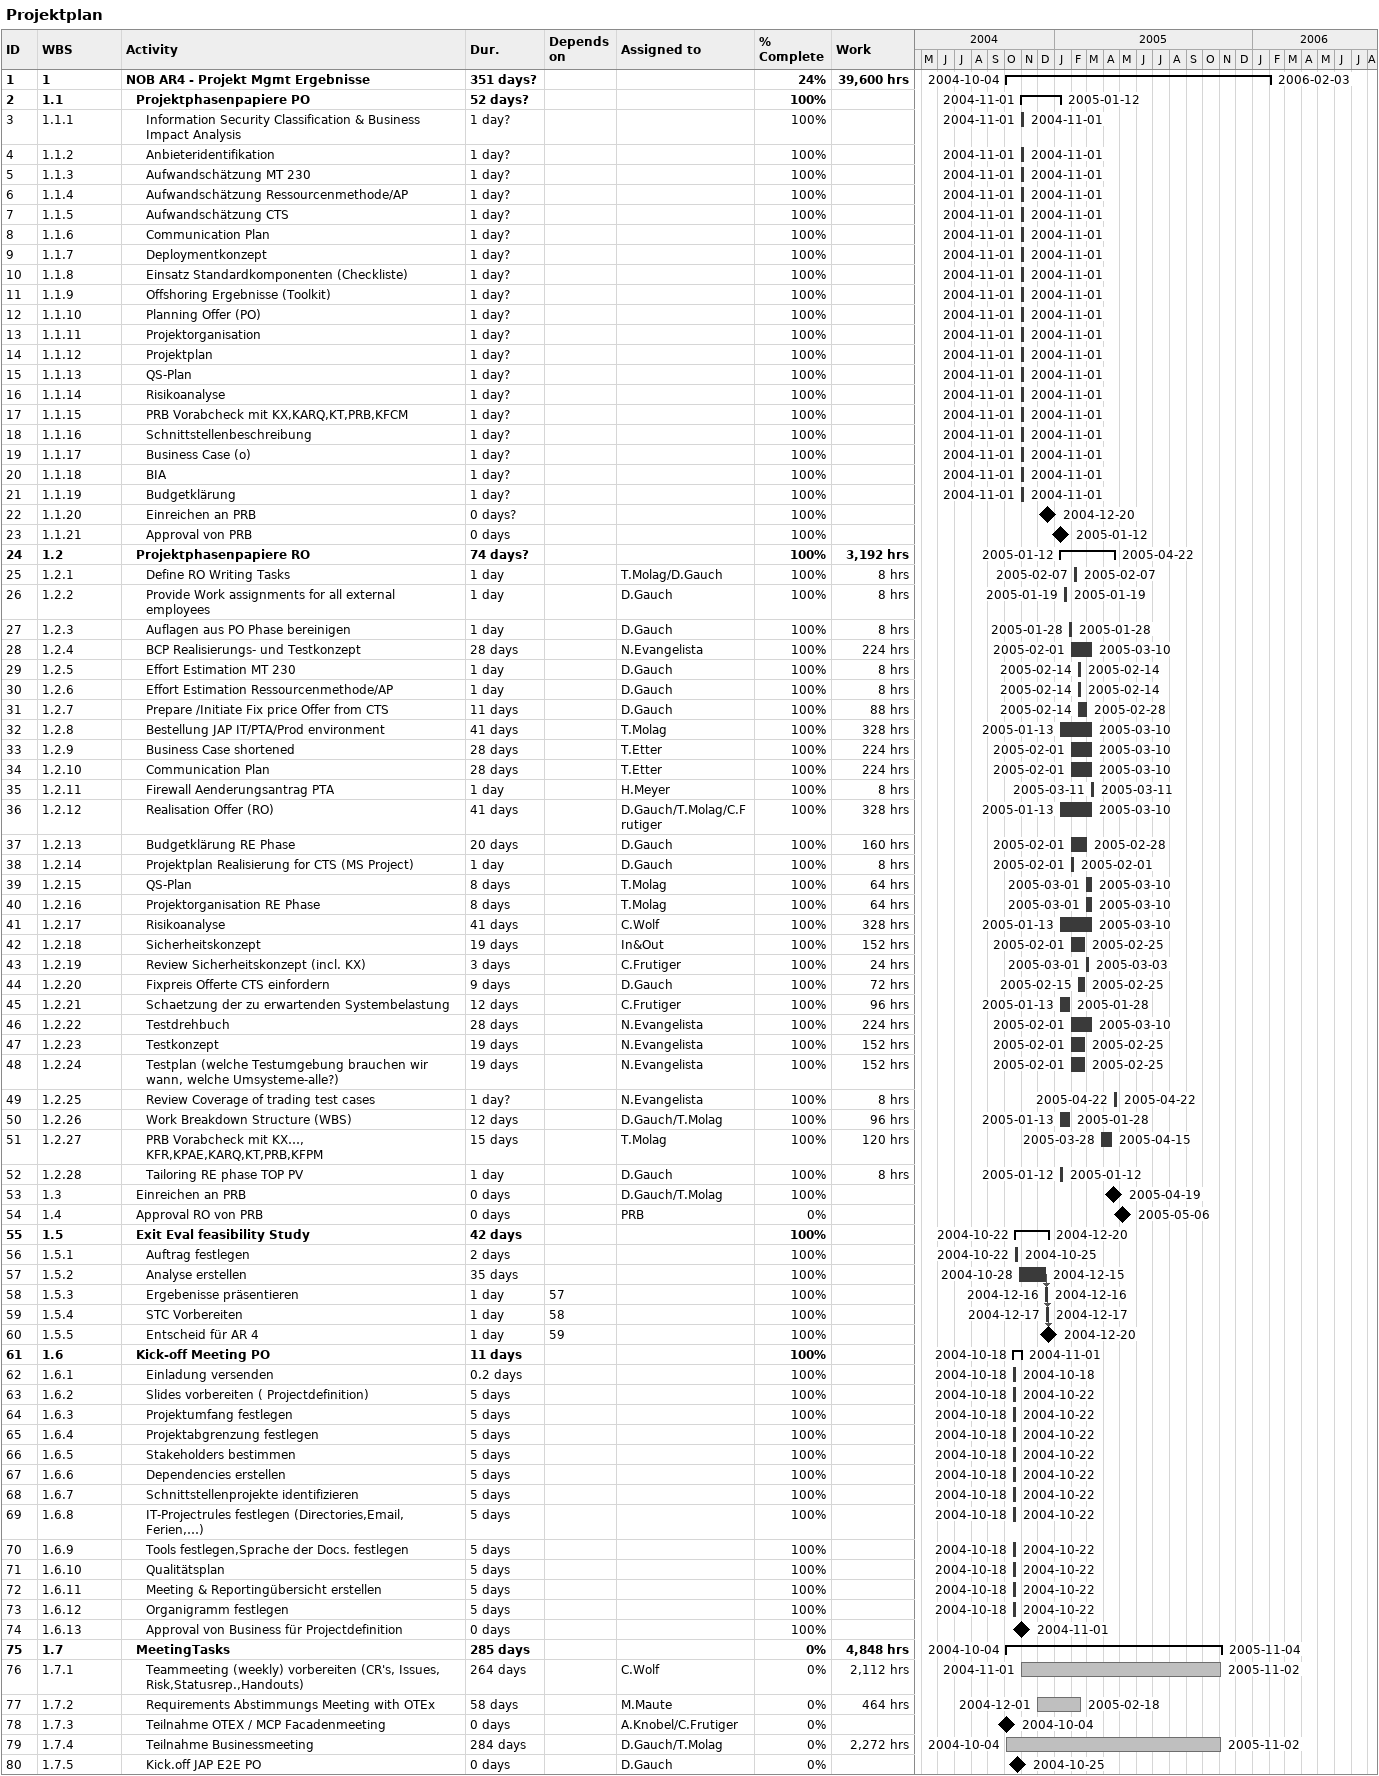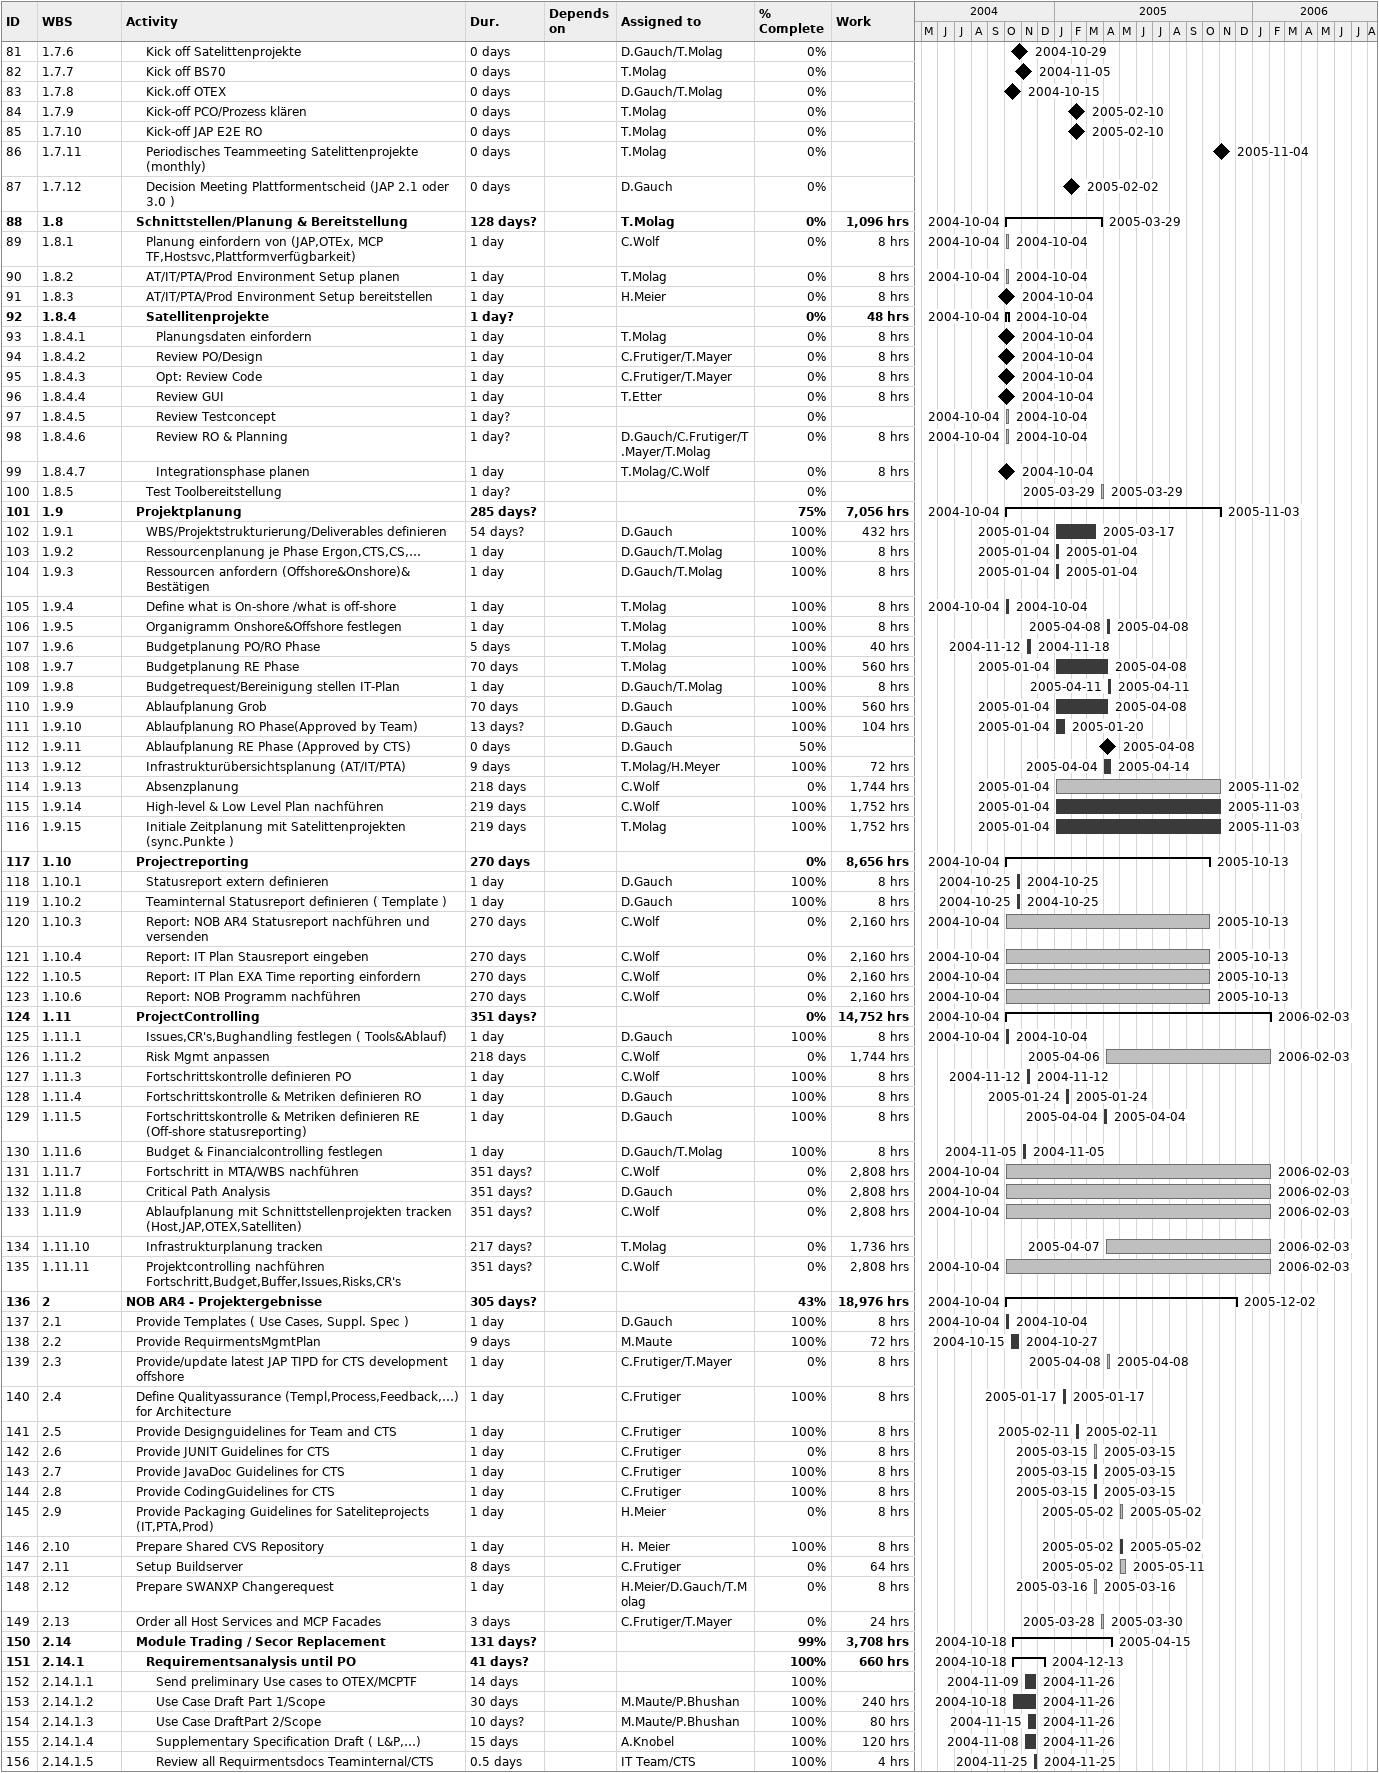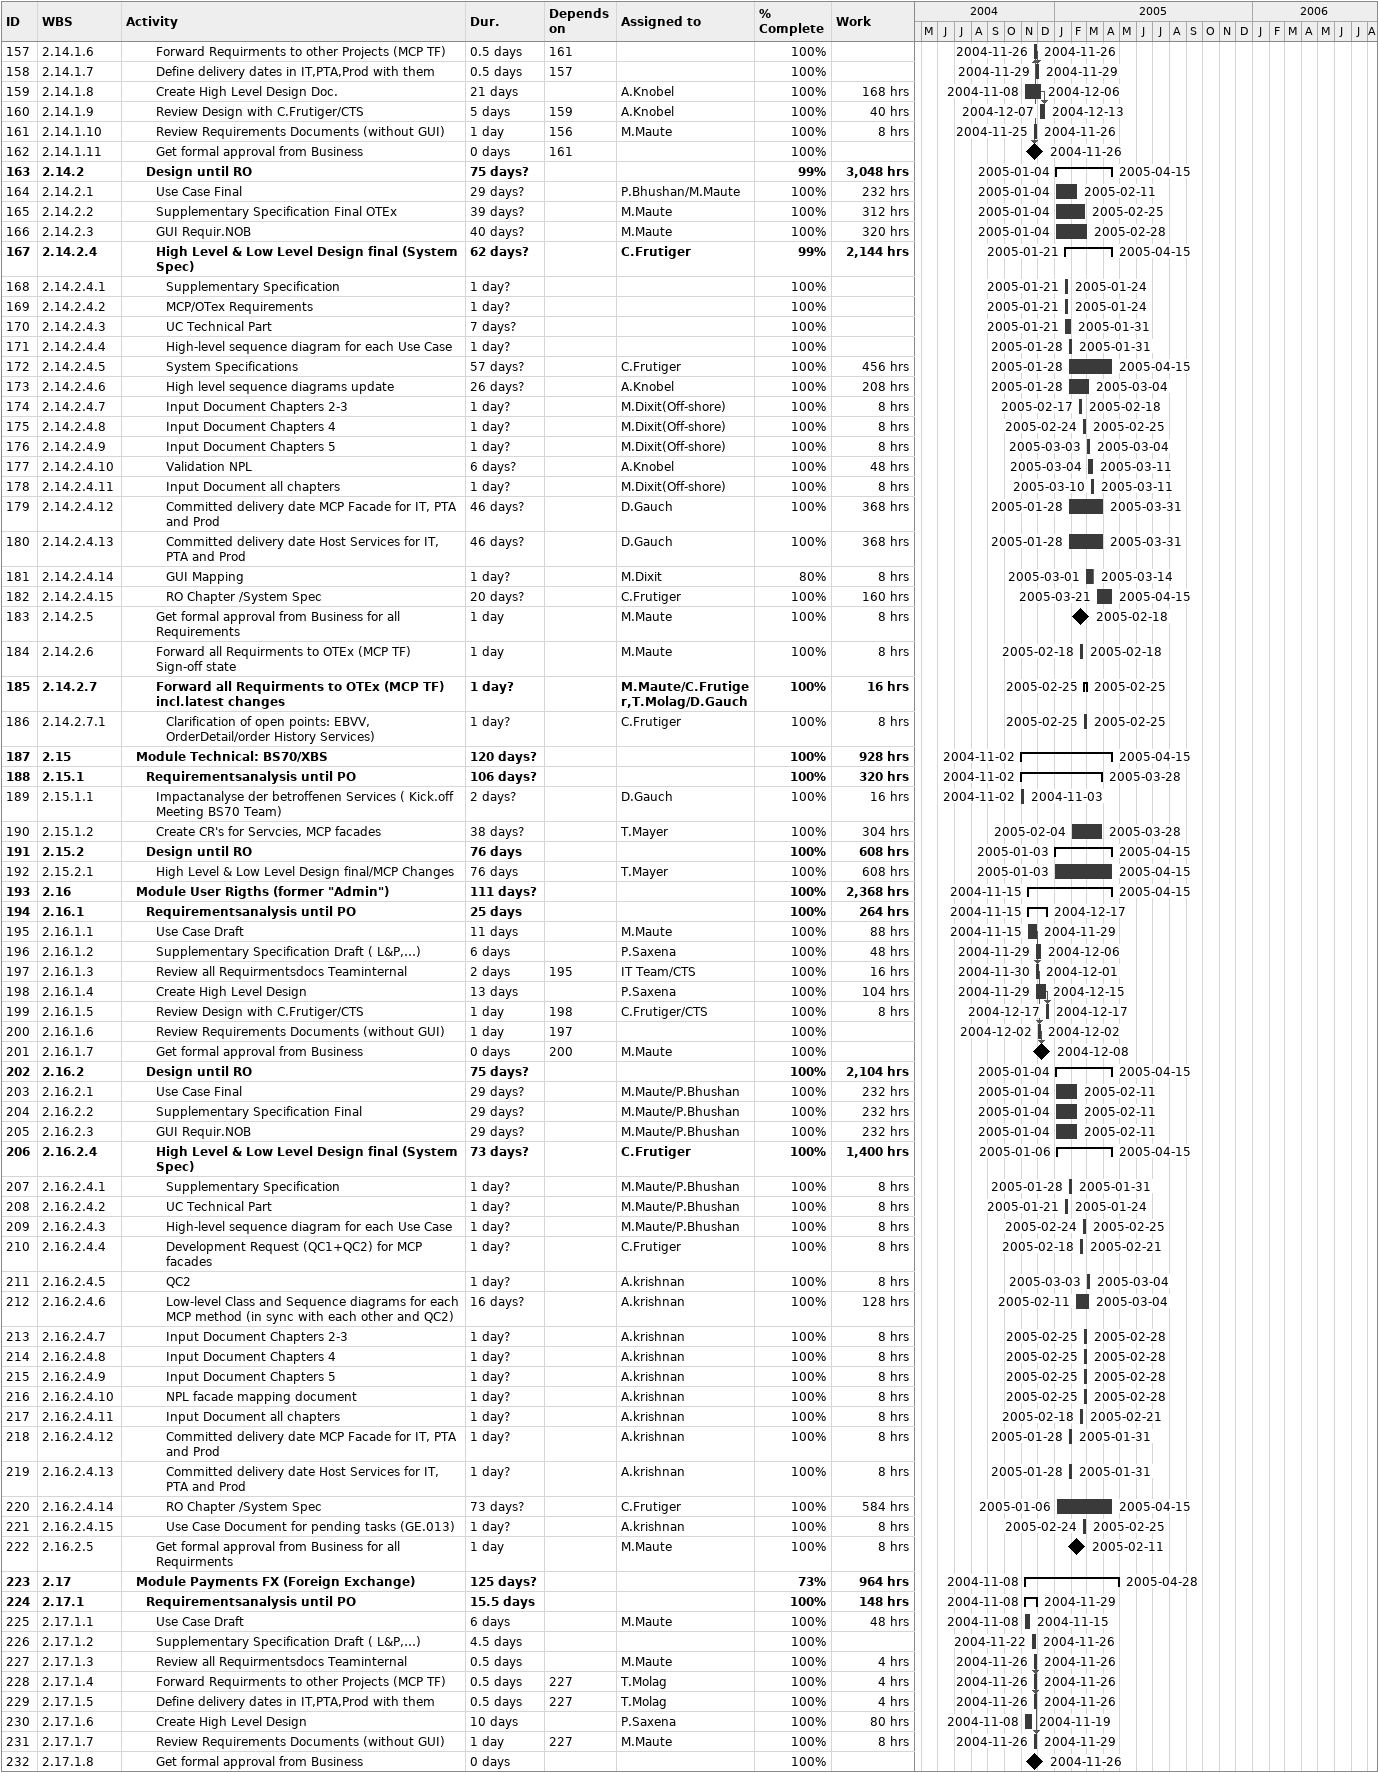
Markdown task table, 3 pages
Projektplan

| ID | WBS | Task | Duration | Start | Finish | Predecessors | Resources | % complete | Work (h) |
|---|---|---|---|---|---|---|---|---|---|
| 1 | 1 | **NOB AR4 - Projekt Mgmt Ergebnisse** | 351d? | 2004-10-04 | 2006-02-03 |  |  | 24 | 39600 |
| 2 | 1.1 | **Projektphasenpapiere PO** | 52d? | 2004-11-01 | 2005-01-12 |  |  | 100 |  |
| 3 | 1.1.1 | Information Security Classification & Business Impact Analysis | 1d? | 2004-11-01 | 2004-11-01 |  |  | 100 |  |
| 4 | 1.1.2 | Anbieteridentifikation | 1d? | 2004-11-01 | 2004-11-01 |  |  | 100 |  |
| 5 | 1.1.3 | Aufwandschätzung MT 230 | 1d? | 2004-11-01 | 2004-11-01 |  |  | 100 |  |
| 6 | 1.1.4 | Aufwandschätzung Ressourcenmethode/AP | 1d? | 2004-11-01 | 2004-11-01 |  |  | 100 |  |
| 7 | 1.1.5 | Aufwandschätzung CTS | 1d? | 2004-11-01 | 2004-11-01 |  |  | 100 |  |
| 8 | 1.1.6 | Communication Plan | 1d? | 2004-11-01 | 2004-11-01 |  |  | 100 |  |
| 9 | 1.1.7 | Deploymentkonzept | 1d? | 2004-11-01 | 2004-11-01 |  |  | 100 |  |
| 10 | 1.1.8 | Einsatz Standardkomponenten (Checkliste) | 1d? | 2004-11-01 | 2004-11-01 |  |  | 100 |  |
| 11 | 1.1.9 | Offshoring Ergebnisse (Toolkit) | 1d? | 2004-11-01 | 2004-11-01 |  |  | 100 |  |
| 12 | 1.1.10 | Planning Offer (PO) | 1d? | 2004-11-01 | 2004-11-01 |  |  | 100 |  |
| 13 | 1.1.11 | Projektorganisation | 1d? | 2004-11-01 | 2004-11-01 |  |  | 100 |  |
| 14 | 1.1.12 | Projektplan | 1d? | 2004-11-01 | 2004-11-01 |  |  | 100 |  |
| 15 | 1.1.13 | QS-Plan | 1d? | 2004-11-01 | 2004-11-01 |  |  | 100 |  |
| 16 | 1.1.14 | Risikoanalyse | 1d? | 2004-11-01 | 2004-11-01 |  |  | 100 |  |
| 17 | 1.1.15 | PRB Vorabcheck mit KX,KARQ,KT,PRB,KFCM | 1d? | 2004-11-01 | 2004-11-01 |  |  | 100 |  |
| 18 | 1.1.16 | Schnittstellenbeschreibung | 1d? | 2004-11-01 | 2004-11-01 |  |  | 100 |  |
| 19 | 1.1.17 | Business Case (o) | 1d? | 2004-11-01 | 2004-11-01 |  |  | 100 |  |
| 20 | 1.1.18 | BIA | 1d? | 2004-11-01 | 2004-11-01 |  |  | 100 |  |
| 21 | 1.1.19 | Budgetklärung | 1d? | 2004-11-01 | 2004-11-01 |  |  | 100 |  |
| 22 | 1.1.20 | Einreichen an PRB | 0d? | 2004-12-20 | 2004-12-20 |  |  | 100 |  |
| 23 | 1.1.21 | Approval von PRB | 0d | 2005-01-12 | 2005-01-12 |  |  | 100 |  |
| 24 | 1.2 | **Projektphasenpapiere RO** | 74d? | 2005-01-12 | 2005-04-22 |  |  | 100 | 3192 |
| 25 | 1.2.1 | Define RO Writing Tasks | 1d | 2005-02-07 | 2005-02-07 |  | T.Molag/D.Gauch | 100 | 8 |
| 26 | 1.2.2 | Provide Work assignments for all external employees | 1d | 2005-01-19 | 2005-01-19 |  | D.Gauch | 100 | 8 |
| 27 | 1.2.3 | Auflagen aus PO Phase bereinigen | 1d | 2005-01-28 | 2005-01-28 |  | D.Gauch | 100 | 8 |
| 28 | 1.2.4 | BCP Realisierungs- und Testkonzept | 28d | 2005-02-01 | 2005-03-10 |  | N.Evangelista | 100 | 224 |
| 29 | 1.2.5 | Effort Estimation MT 230 | 1d | 2005-02-14 | 2005-02-14 |  | D.Gauch | 100 | 8 |
| 30 | 1.2.6 | Effort Estimation Ressourcenmethode/AP | 1d | 2005-02-14 | 2005-02-14 |  | D.Gauch | 100 | 8 |
| 31 | 1.2.7 | Prepare /Initiate Fix price Offer from CTS | 11d | 2005-02-14 | 2005-02-28 |  | D.Gauch | 100 | 88 |
| 32 | 1.2.8 | Bestellung JAP IT/PTA/Prod environment | 41d | 2005-01-13 | 2005-03-10 |  | T.Molag | 100 | 328 |
| 33 | 1.2.9 | Business Case shortened | 28d | 2005-02-01 | 2005-03-10 |  | T.Etter | 100 | 224 |
| 34 | 1.2.10 | Communication Plan | 28d | 2005-02-01 | 2005-03-10 |  | T.Etter | 100 | 224 |
| 35 | 1.2.11 | Firewall Aenderungsantrag PTA | 1d | 2005-03-11 | 2005-03-11 |  | H.Meyer | 100 | 8 |
| 36 | 1.2.12 | Realisation Offer (RO) | 41d | 2005-01-13 | 2005-03-10 |  | D.Gauch/T.Molag/C.Frutiger | 100 | 328 |
| 37 | 1.2.13 | Budgetklärung RE Phase | 20d | 2005-02-01 | 2005-02-28 |  | D.Gauch | 100 | 160 |
| 38 | 1.2.14 | Projektplan Realisierung for CTS (MS Project) | 1d | 2005-02-01 | 2005-02-01 |  | D.Gauch | 100 | 8 |
| 39 | 1.2.15 | QS-Plan | 8d | 2005-03-01 | 2005-03-10 |  | T.Molag | 100 | 64 |
| 40 | 1.2.16 | Projektorganisation RE Phase | 8d | 2005-03-01 | 2005-03-10 |  | T.Molag | 100 | 64 |
| 41 | 1.2.17 | Risikoanalyse | 41d | 2005-01-13 | 2005-03-10 |  | C.Wolf | 100 | 328 |
| 42 | 1.2.18 | Sicherheitskonzept | 19d | 2005-02-01 | 2005-02-25 |  | In&Out | 100 | 152 |
| 43 | 1.2.19 | Review Sicherheitskonzept (incl. KX) | 3d | 2005-03-01 | 2005-03-03 |  | C.Frutiger | 100 | 24 |
| 44 | 1.2.20 | Fixpreis Offerte CTS einfordern | 9d | 2005-02-15 | 2005-02-25 |  | D.Gauch | 100 | 72 |
| 45 | 1.2.21 | Schaetzung der zu erwartenden Systembelastung | 12d | 2005-01-13 | 2005-01-28 |  | C.Frutiger | 100 | 96 |
| 46 | 1.2.22 | Testdrehbuch | 28d | 2005-02-01 | 2005-03-10 |  | N.Evangelista | 100 | 224 |
| 47 | 1.2.23 | Testkonzept | 19d | 2005-02-01 | 2005-02-25 |  | N.Evangelista | 100 | 152 |
| 48 | 1.2.24 | Testplan (welche Testumgebung brauchen wir wann, welche Umsysteme-alle?) | 19d | 2005-02-01 | 2005-02-25 |  | N.Evangelista | 100 | 152 |
| 49 | 1.2.25 | Review Coverage of trading test cases | 1d? | 2005-04-22 | 2005-04-22 |  | N.Evangelista | 100 | 8 |
| 50 | 1.2.26 | Work Breakdown Structure (WBS) | 12d | 2005-01-13 | 2005-01-28 |  | D.Gauch/T.Molag | 100 | 96 |
| 51 | 1.2.27 | PRB Vorabcheck mit KX…, KFR,KPAE,KARQ,KT,PRB,KFPM | 15d | 2005-03-28 | 2005-04-15 |  | T.Molag | 100 | 120 |
| 52 | 1.2.28 | Tailoring RE phase TOP PV | 1d | 2005-01-12 | 2005-01-12 |  | D.Gauch | 100 | 8 |
| 53 | 1.3 | Einreichen an PRB | 0d | 2005-04-19 | 2005-04-19 |  | D.Gauch/T.Molag | 100 |  |
| 54 | 1.4 | Approval RO von PRB | 0d | 2005-05-06 | 2005-05-06 |  | PRB | 0 |  |
| 55 | 1.5 | **Exit Eval feasibility Study** | 42d | 2004-10-22 | 2004-12-20 |  |  | 100 |  |
| 56 | 1.5.1 | Auftrag festlegen | 2d | 2004-10-22 | 2004-10-25 |  |  | 100 |  |
| 57 | 1.5.2 | Analyse erstellen | 35d | 2004-10-28 | 2004-12-15 |  |  | 100 |  |
| 58 | 1.5.3 | Ergebenisse präsentieren | 1d | 2004-12-16 | 2004-12-16 | 57 |  | 100 |  |
| 59 | 1.5.4 | STC Vorbereiten | 1d | 2004-12-17 | 2004-12-17 | 58 |  | 100 |  |
| 60 | 1.5.5 | Entscheid für AR 4 | 1d | 2004-12-20 | 2004-12-20 | 59 |  | 100 |  |
| 61 | 1.6 | **Kick-off Meeting PO** | 11d | 2004-10-18 | 2004-11-01 |  |  | 100 |  |
| 62 | 1.6.1 | Einladung versenden | 0.2d | 2004-10-18 | 2004-10-18 |  |  | 100 |  |
| 63 | 1.6.2 | Slides vorbereiten ( Projectdefinition) | 5d | 2004-10-18 | 2004-10-22 |  |  | 100 |  |
| 64 | 1.6.3 | Projektumfang festlegen | 5d | 2004-10-18 | 2004-10-22 |  |  | 100 |  |
| 65 | 1.6.4 | Projektabgrenzung festlegen | 5d | 2004-10-18 | 2004-10-22 |  |  | 100 |  |
| 66 | 1.6.5 | Stakeholders bestimmen | 5d | 2004-10-18 | 2004-10-22 |  |  | 100 |  |
| 67 | 1.6.6 | Dependencies erstellen | 5d | 2004-10-18 | 2004-10-22 |  |  | 100 |  |
| 68 | 1.6.7 | Schnittstellenprojekte identifizieren | 5d | 2004-10-18 | 2004-10-22 |  |  | 100 |  |
| 69 | 1.6.8 | IT-Projectrules festlegen (Directories,Email, Ferien,…) | 5d | 2004-10-18 | 2004-10-22 |  |  | 100 |  |
| 70 | 1.6.9 | Tools festlegen,Sprache der Docs. festlegen | 5d | 2004-10-18 | 2004-10-22 |  |  | 100 |  |
| 71 | 1.6.10 | Qualitätsplan | 5d | 2004-10-18 | 2004-10-22 |  |  | 100 |  |
| 72 | 1.6.11 | Meeting & Reportingübersicht erstellen | 5d | 2004-10-18 | 2004-10-22 |  |  | 100 |  |
| 73 | 1.6.12 | Organigramm festlegen | 5d | 2004-10-18 | 2004-10-22 |  |  | 100 |  |
| 74 | 1.6.13 | Approval von Business für Projectdefinition | 0d | 2004-11-01 | 2004-11-01 |  |  | 100 |  |
| 75 | 1.7 | **MeetingTasks** | 285d | 2004-10-04 | 2005-11-04 |  |  | 0 | 4848 |
| 76 | 1.7.1 | Teammeeting (weekly) vorbereiten (CR's, Issues, Risk,Statusrep.,Handouts) | 264d | 2004-11-01 | 2005-11-02 |  | C.Wolf | 0 | 2112 |
| 77 | 1.7.2 | Requirements Abstimmungs Meeting with OTEx | 58d | 2004-12-01 | 2005-02-18 |  | M.Maute | 0 | 464 |
| 78 | 1.7.3 | Teilnahme OTEX / MCP Facadenmeeting | 0d | 2004-10-04 | 2004-10-04 |  | A.Knobel/C.Frutiger | 0 |  |
| 79 | 1.7.4 | Teilnahme Businessmeeting | 284d | 2004-10-04 | 2005-11-02 |  | D.Gauch/T.Molag | 0 | 2272 |
| 80 | 1.7.5 | Kick.off JAP E2E PO | 0d | 2004-10-25 | 2004-10-25 |  | D.Gauch | 0 |  |
| 81 | 1.7.6 | Kick off Satelittenprojekte | 0d | 2004-10-29 | 2004-10-29 |  | D.Gauch/T.Molag | 0 |  |
| 82 | 1.7.7 | Kick off BS70 | 0d | 2004-11-05 | 2004-11-05 |  | T.Molag | 0 |  |
| 83 | 1.7.8 | Kick.off OTEX | 0d | 2004-10-15 | 2004-10-15 |  | D.Gauch/T.Molag | 0 |  |
| 84 | 1.7.9 | Kick-off PCO/Prozess klären | 0d | 2005-02-10 | 2005-02-10 |  | T.Molag | 0 |  |
| 85 | 1.7.10 | Kick-off JAP E2E RO | 0d | 2005-02-10 | 2005-02-10 |  | T.Molag | 0 |  |
| 86 | 1.7.11 | Periodisches Teammeeting Satelittenprojekte (monthly) | 0d | 2005-11-04 | 2005-11-04 |  | T.Molag | 0 |  |
| 87 | 1.7.12 | Decision Meeting Plattformentscheid (JAP 2.1 oder 3.0 ) | 0d | 2005-02-02 | 2005-02-02 |  | D.Gauch | 0 |  |
| 88 | 1.8 | **Schnittstellen/Planung & Bereitstellung** | 128d? | 2004-10-04 | 2005-03-29 |  | T.Molag | 0 | 1096 |
| 89 | 1.8.1 | Planung einfordern von (JAP,OTEx, MCP TF,Hostsvc,Plattformverfügbarkeit) | 1d | 2004-10-04 | 2004-10-04 |  | C.Wolf | 0 | 8 |
| 90 | 1.8.2 | AT/IT/PTA/Prod Environment Setup planen | 1d | 2004-10-04 | 2004-10-04 |  | T.Molag | 0 | 8 |
| 91 | 1.8.3 | AT/IT/PTA/Prod Environment Setup bereitstellen | 1d | 2004-10-04 | 2004-10-04 |  | H.Meier | 0 | 8 |
| 92 | 1.8.4 | **Satellitenprojekte** | 1d? | 2004-10-04 | 2004-10-04 |  |  | 0 | 48 |
| 93 | 1.8.4.1 | Planungsdaten einfordern | 1d | 2004-10-04 | 2004-10-04 |  | T.Molag | 0 | 8 |
| 94 | 1.8.4.2 | Review PO/Design | 1d | 2004-10-04 | 2004-10-04 |  | C.Frutiger/T.Mayer | 0 | 8 |
| 95 | 1.8.4.3 | Opt: Review Code | 1d | 2004-10-04 | 2004-10-04 |  | C.Frutiger/T.Mayer | 0 | 8 |
| 96 | 1.8.4.4 | Review GUI | 1d | 2004-10-04 | 2004-10-04 |  | T.Etter | 0 | 8 |
| 97 | 1.8.4.5 | Review Testconcept | 1d? | 2004-10-04 | 2004-10-04 |  |  | 0 |  |
| 98 | 1.8.4.6 | Review RO & Planning | 1d? | 2004-10-04 | 2004-10-04 |  | D.Gauch/C.Frutiger/T.Mayer/T.Molag | 0 | 8 |
| 99 | 1.8.4.7 | Integrationsphase planen | 1d | 2004-10-04 | 2004-10-04 |  | T.Molag/C.Wolf | 0 | 8 |
| 100 | 1.8.5 | Test Toolbereitstellung | 1d? | 2005-03-29 | 2005-03-29 |  |  | 0 |  |
| 101 | 1.9 | **Projektplanung** | 285d? | 2004-10-04 | 2005-11-03 |  |  | 75 | 7056 |
| 102 | 1.9.1 | WBS/Projektstrukturierung/Deliverables definieren | 54d? | 2005-01-04 | 2005-03-17 |  | D.Gauch | 100 | 432 |
| 103 | 1.9.2 | Ressourcenplanung je Phase Ergon,CTS,CS,… | 1d | 2005-01-04 | 2005-01-04 |  | D.Gauch/T.Molag | 100 | 8 |
| 104 | 1.9.3 | Ressourcen anfordern (Offshore&Onshore)& Bestätigen | 1d | 2005-01-04 | 2005-01-04 |  | D.Gauch/T.Molag | 100 | 8 |
| 105 | 1.9.4 | Define what is On-shore /what is off-shore | 1d | 2004-10-04 | 2004-10-04 |  | T.Molag | 100 | 8 |
| 106 | 1.9.5 | Organigramm Onshore&Offshore festlegen | 1d | 2005-04-08 | 2005-04-08 |  | T.Molag | 100 | 8 |
| 107 | 1.9.6 | Budgetplanung PO/RO Phase | 5d | 2004-11-12 | 2004-11-18 |  | T.Molag | 100 | 40 |
| 108 | 1.9.7 | Budgetplanung RE Phase | 70d | 2005-01-04 | 2005-04-08 |  | T.Molag | 100 | 560 |
| 109 | 1.9.8 | Budgetrequest/Bereinigung stellen IT-Plan | 1d | 2005-04-11 | 2005-04-11 |  | D.Gauch/T.Molag | 100 | 8 |
| 110 | 1.9.9 | Ablaufplanung Grob | 70d | 2005-01-04 | 2005-04-08 |  | D.Gauch | 100 | 560 |
| 111 | 1.9.10 | Ablaufplanung RO Phase(Approved by Team) | 13d? | 2005-01-04 | 2005-01-20 |  | D.Gauch | 100 | 104 |
| 112 | 1.9.11 | Ablaufplanung RE Phase (Approved by CTS) | 0d | 2005-04-08 | 2005-04-08 |  | D.Gauch | 50 |  |
| 113 | 1.9.12 | Infrastrukturübersichtsplanung (AT/IT/PTA) | 9d | 2005-04-04 | 2005-04-14 |  | T.Molag/H.Meyer | 100 | 72 |
| 114 | 1.9.13 | Absenzplanung | 218d | 2005-01-04 | 2005-11-02 |  | C.Wolf | 0 | 1744 |
| 115 | 1.9.14 | High-level & Low Level Plan nachführen | 219d | 2005-01-04 | 2005-11-03 |  | C.Wolf | 100 | 1752 |
| 116 | 1.9.15 | Initiale Zeitplanung mit Satelittenprojekten (sync.Punkte ) | 219d | 2005-01-04 | 2005-11-03 |  | T.Molag | 100 | 1752 |
| 117 | 1.10 | **Projectreporting** | 270d | 2004-10-04 | 2005-10-13 |  |  | 0 | 8656 |
| 118 | 1.10.1 | Statusreport extern definieren | 1d | 2004-10-25 | 2004-10-25 |  | D.Gauch | 100 | 8 |
| 119 | 1.10.2 | Teaminternal Statusreport definieren ( Template ) | 1d | 2004-10-25 | 2004-10-25 |  | D.Gauch | 100 | 8 |
| 120 | 1.10.3 | Report: NOB AR4 Statusreport nachführen und versenden | 270d | 2004-10-04 | 2005-10-13 |  | C.Wolf | 0 | 2160 |
| 121 | 1.10.4 | Report: IT Plan Stausreport eingeben | 270d | 2004-10-04 | 2005-10-13 |  | C.Wolf | 0 | 2160 |
| 122 | 1.10.5 | Report: IT Plan EXA Time reporting einfordern | 270d | 2004-10-04 | 2005-10-13 |  | C.Wolf | 0 | 2160 |
| 123 | 1.10.6 | Report: NOB Programm nachführen | 270d | 2004-10-04 | 2005-10-13 |  | C.Wolf | 0 | 2160 |
| 124 | 1.11 | **ProjectControlling** | 351d? | 2004-10-04 | 2006-02-03 |  |  | 0 | 14752 |
| 125 | 1.11.1 | Issues,CR's,Bughandling festlegen ( Tools&Ablauf) | 1d | 2004-10-04 | 2004-10-04 |  | D.Gauch | 100 | 8 |
| 126 | 1.11.2 | Risk Mgmt anpassen | 218d | 2005-04-06 | 2006-02-03 |  | C.Wolf | 0 | 1744 |
| 127 | 1.11.3 | Fortschrittskontrolle definieren PO | 1d | 2004-11-12 | 2004-11-12 |  | C.Wolf | 100 | 8 |
| 128 | 1.11.4 | Fortschrittskontrolle & Metriken definieren RO | 1d | 2005-01-24 | 2005-01-24 |  | D.Gauch | 100 | 8 |
| 129 | 1.11.5 | Fortschrittskontrolle & Metriken definieren RE (Off-shore statusreporting) | 1d | 2005-04-04 | 2005-04-04 |  | D.Gauch | 100 | 8 |
| 130 | 1.11.6 | Budget & Financialcontrolling festlegen | 1d | 2004-11-05 | 2004-11-05 |  | D.Gauch/T.Molag | 100 | 8 |
| 131 | 1.11.7 | Fortschritt in MTA/WBS nachführen | 351d? | 2004-10-04 | 2006-02-03 |  | C.Wolf | 0 | 2808 |
| 132 | 1.11.8 | Critical Path Analysis | 351d? | 2004-10-04 | 2006-02-03 |  | D.Gauch | 0 | 2808 |
| 133 | 1.11.9 | Ablaufplanung mit Schnittstellenprojekten tracken (Host,JAP,OTEX,Satelliten) | 351d? | 2004-10-04 | 2006-02-03 |  | C.Wolf | 0 | 2808 |
| 134 | 1.11.10 | Infrastrukturplanung tracken | 217d? | 2005-04-07 | 2006-02-03 |  | T.Molag | 0 | 1736 |
| 135 | 1.11.11 | Projektcontrolling nachführen Fortschritt,Budget,Buffer,Issues,Risks,CR's | 351d? | 2004-10-04 | 2006-02-03 |  | C.Wolf | 0 | 2808 |
| 136 | 2 | **NOB AR4 - Projektergebnisse** | 305d? | 2004-10-04 | 2005-12-02 |  |  | 43 | 18976 |
| 137 | 2.1 | Provide Templates ( Use Cases, Suppl. Spec ) | 1d | 2004-10-04 | 2004-10-04 |  | D.Gauch | 100 | 8 |
| 138 | 2.2 | Provide RequirmentsMgmtPlan | 9d | 2004-10-15 | 2004-10-27 |  | M.Maute | 100 | 72 |
| 139 | 2.3 | Provide/update latest JAP TIPD for CTS development offshore | 1d | 2005-04-08 | 2005-04-08 |  | C.Frutiger/T.Mayer | 0 | 8 |
| 140 | 2.4 | Define Qualityassurance (Templ,Process,Feedback,…) for Architecture | 1d | 2005-01-17 | 2005-01-17 |  | C.Frutiger | 100 | 8 |
| 141 | 2.5 | Provide Designguidelines for Team and CTS | 1d | 2005-02-11 | 2005-02-11 |  | C.Frutiger | 100 | 8 |
| 142 | 2.6 | Provide JUNIT Guidelines for CTS | 1d | 2005-03-15 | 2005-03-15 |  | C.Frutiger | 0 | 8 |
| 143 | 2.7 | Provide JavaDoc Guidelines for CTS | 1d | 2005-03-15 | 2005-03-15 |  | C.Frutiger | 100 | 8 |
| 144 | 2.8 | Provide CodingGuidelines for CTS | 1d | 2005-03-15 | 2005-03-15 |  | C.Frutiger | 100 | 8 |
| 145 | 2.9 | Provide Packaging Guidelines for Sateliteprojects (IT,PTA,Prod) | 1d | 2005-05-02 | 2005-05-02 |  | H.Meier | 0 | 8 |
| 146 | 2.10 | Prepare Shared CVS Repository | 1d | 2005-05-02 | 2005-05-02 |  | H. Meier | 100 | 8 |
| 147 | 2.11 | Setup Buildserver | 8d | 2005-05-02 | 2005-05-11 |  | C.Frutiger | 0 | 64 |
| 148 | 2.12 | Prepare SWANXP Changerequest | 1d | 2005-03-16 | 2005-03-16 |  | H.Meier/D.Gauch/T.Molag | 0 | 8 |
| 149 | 2.13 | Order all Host Services and MCP Facades | 3d | 2005-03-28 | 2005-03-30 |  | C.Frutiger/T.Mayer | 0 | 24 |
| 150 | 2.14 | **Module Trading / Secor Replacement** | 131d? | 2004-10-18 | 2005-04-15 |  |  | 99 | 3708 |
| 151 | 2.14.1 | **Requirementsanalysis until PO** | 41d? | 2004-10-18 | 2004-12-13 |  |  | 100 | 660 |
| 152 | 2.14.1.1 | Send preliminary Use cases to OTEX/MCPTF | 14d | 2004-11-09 | 2004-11-26 |  |  | 100 |  |
| 153 | 2.14.1.2 | Use Case Draft Part 1/Scope | 30d | 2004-10-18 | 2004-11-26 |  | M.Maute/P.Bhushan | 100 | 240 |
| 154 | 2.14.1.3 | Use Case DraftPart 2/Scope | 10d? | 2004-11-15 | 2004-11-26 |  | M.Maute/P.Bhushan | 100 | 80 |
| 155 | 2.14.1.4 | Supplementary Specification Draft ( L&P,…) | 15d | 2004-11-08 | 2004-11-26 |  | A.Knobel | 100 | 120 |
| 156 | 2.14.1.5 | Review all Requirmentsdocs Teaminternal/CTS | 0.5d | 2004-11-25 | 2004-11-25 |  | IT Team/CTS | 100 | 4 |
| 157 | 2.14.1.6 | Forward Requirments to other Projects (MCP TF) | 0.5d | 2004-11-26 | 2004-11-26 | 161 |  | 100 |  |
| 158 | 2.14.1.7 | Define delivery dates in IT,PTA,Prod with them | 0.5d | 2004-11-29 | 2004-11-29 | 157 |  | 100 |  |
| 159 | 2.14.1.8 | Create High Level Design Doc. | 21d | 2004-11-08 | 2004-12-06 |  | A.Knobel | 100 | 168 |
| 160 | 2.14.1.9 | Review Design with C.Frutiger/CTS | 5d | 2004-12-07 | 2004-12-13 | 159 | A.Knobel | 100 | 40 |
| 161 | 2.14.1.10 | Review Requirements Documents (without GUI) | 1d | 2004-11-25 | 2004-11-26 | 156 | M.Maute | 100 | 8 |
| 162 | 2.14.1.11 | Get formal approval from Business | 0d | 2004-11-26 | 2004-11-26 | 161 |  | 100 |  |
| 163 | 2.14.2 | **Design until RO** | 75d? | 2005-01-04 | 2005-04-15 |  |  | 99 | 3048 |
| 164 | 2.14.2.1 | Use Case Final | 29d? | 2005-01-04 | 2005-02-11 |  | P.Bhushan/M.Maute | 100 | 232 |
| 165 | 2.14.2.2 | Supplementary Specification Final OTEx | 39d? | 2005-01-04 | 2005-02-25 |  | M.Maute | 100 | 312 |
| 166 | 2.14.2.3 | GUI Requir.NOB | 40d? | 2005-01-04 | 2005-02-28 |  | M.Maute | 100 | 320 |
| 167 | 2.14.2.4 | **High Level & Low Level Design final (System Spec)** | 62d? | 2005-01-21 | 2005-04-15 |  | C.Frutiger | 99 | 2144 |
| 168 | 2.14.2.4.1 | Supplementary Specification | 1d? | 2005-01-21 | 2005-01-24 |  |  | 100 |  |
| 169 | 2.14.2.4.2 | MCP/OTex Requirements | 1d? | 2005-01-21 | 2005-01-24 |  |  | 100 |  |
| 170 | 2.14.2.4.3 | UC Technical Part | 7d? | 2005-01-21 | 2005-01-31 |  |  | 100 |  |
| 171 | 2.14.2.4.4 | High-level sequence diagram for each Use Case | 1d? | 2005-01-28 | 2005-01-31 |  |  | 100 |  |
| 172 | 2.14.2.4.5 | System Specifications | 57d? | 2005-01-28 | 2005-04-15 |  | C.Frutiger | 100 | 456 |
| 173 | 2.14.2.4.6 | High level sequence diagrams update | 26d? | 2005-01-28 | 2005-03-04 |  | A.Knobel | 100 | 208 |
| 174 | 2.14.2.4.7 | Input Document Chapters 2-3 | 1d? | 2005-02-17 | 2005-02-18 |  | M.Dixit(Off-shore) | 100 | 8 |
| 175 | 2.14.2.4.8 | Input Document Chapters 4 | 1d? | 2005-02-24 | 2005-02-25 |  | M.Dixit(Off-shore) | 100 | 8 |
| 176 | 2.14.2.4.9 | Input Document Chapters 5 | 1d? | 2005-03-03 | 2005-03-04 |  | M.Dixit(Off-shore) | 100 | 8 |
| 177 | 2.14.2.4.10 | Validation NPL | 6d? | 2005-03-04 | 2005-03-11 |  | A.Knobel | 100 | 48 |
| 178 | 2.14.2.4.11 | Input Document all chapters | 1d? | 2005-03-10 | 2005-03-11 |  | M.Dixit(Off-shore) | 100 | 8 |
| 179 | 2.14.2.4.12 | Committed delivery date MCP Facade for IT, PTA and Prod | 46d? | 2005-01-28 | 2005-03-31 |  | D.Gauch | 100 | 368 |
| 180 | 2.14.2.4.13 | Committed delivery date Host Services for IT, PTA and Prod | 46d? | 2005-01-28 | 2005-03-31 |  | D.Gauch | 100 | 368 |
| 181 | 2.14.2.4.14 | GUI Mapping | 1d? | 2005-03-01 | 2005-03-14 |  | M.Dixit | 80 | 8 |
| 182 | 2.14.2.4.15 | RO Chapter /System Spec | 20d? | 2005-03-21 | 2005-04-15 |  | C.Frutiger | 100 | 160 |
| 183 | 2.14.2.5 | Get formal approval from Business for all Requirements | 1d | 2005-02-18 | 2005-02-18 |  | M.Maute | 100 | 8 |
| 184 | 2.14.2.6 | Forward all Requirments to OTEx (MCP TF) Sign-off state | 1d | 2005-02-18 | 2005-02-18 |  | M.Maute | 100 | 8 |
| 185 | 2.14.2.7 | **Forward all Requirments to OTEx (MCP TF) incl.latest changes** | 1d? | 2005-02-25 | 2005-02-25 |  | M.Maute/C.Frutiger,T.Molag/D.Gauch | 100 | 16 |
| 186 | 2.14.2.7.1 | Clarification of open points: EBVV, OrderDetail/order History Services) | 1d? | 2005-02-25 | 2005-02-25 |  | C.Frutiger | 100 | 8 |
| 187 | 2.15 | **Module Technical: BS70/XBS** | 120d? | 2004-11-02 | 2005-04-15 |  |  | 100 | 928 |
| 188 | 2.15.1 | **Requirementsanalysis until PO** | 106d? | 2004-11-02 | 2005-03-28 |  |  | 100 | 320 |
| 189 | 2.15.1.1 | Impactanalyse der betroffenen Services ( Kick.off Meeting BS70 Team) | 2d? | 2004-11-02 | 2004-11-03 |  | D.Gauch | 100 | 16 |
| 190 | 2.15.1.2 | Create CR's for Servcies, MCP facades | 38d? | 2005-02-04 | 2005-03-28 |  | T.Mayer | 100 | 304 |
| 191 | 2.15.2 | **Design until RO** | 76d | 2005-01-03 | 2005-04-15 |  |  | 100 | 608 |
| 192 | 2.15.2.1 | High Level & Low Level Design final/MCP Changes | 76d | 2005-01-03 | 2005-04-15 |  | T.Mayer | 100 | 608 |
| 193 | 2.16 | **Module User Rigths (former "Admin")** | 111d? | 2004-11-15 | 2005-04-15 |  |  | 100 | 2368 |
| 194 | 2.16.1 | **Requirementsanalysis until PO** | 25d | 2004-11-15 | 2004-12-17 |  |  | 100 | 264 |
| 195 | 2.16.1.1 | Use Case Draft | 11d | 2004-11-15 | 2004-11-29 |  | M.Maute | 100 | 88 |
| 196 | 2.16.1.2 | Supplementary Specification Draft ( L&P,…) | 6d | 2004-11-29 | 2004-12-06 |  | P.Saxena | 100 | 48 |
| 197 | 2.16.1.3 | Review all Requirmentsdocs Teaminternal | 2d | 2004-11-30 | 2004-12-01 | 195 | IT Team/CTS | 100 | 16 |
| 198 | 2.16.1.4 | Create High Level Design | 13d | 2004-11-29 | 2004-12-15 |  | P.Saxena | 100 | 104 |
| 199 | 2.16.1.5 | Review Design with C.Frutiger/CTS | 1d | 2004-12-17 | 2004-12-17 | 198 | C.Frutiger/CTS | 100 | 8 |
| 200 | 2.16.1.6 | Review Requirements Documents (without GUI) | 1d | 2004-12-02 | 2004-12-02 | 197 |  | 100 |  |
| 201 | 2.16.1.7 | Get formal approval from Business | 0d | 2004-12-08 | 2004-12-08 | 200 | M.Maute | 100 |  |
| 202 | 2.16.2 | **Design until RO** | 75d? | 2005-01-04 | 2005-04-15 |  |  | 100 | 2104 |
| 203 | 2.16.2.1 | Use Case Final | 29d? | 2005-01-04 | 2005-02-11 |  | M.Maute/P.Bhushan | 100 | 232 |
| 204 | 2.16.2.2 | Supplementary Specification Final | 29d? | 2005-01-04 | 2005-02-11 |  | M.Maute/P.Bhushan | 100 | 232 |
| 205 | 2.16.2.3 | GUI Requir.NOB | 29d? | 2005-01-04 | 2005-02-11 |  | M.Maute/P.Bhushan | 100 | 232 |
| 206 | 2.16.2.4 | **High Level & Low Level Design final (System Spec)** | 73d? | 2005-01-06 | 2005-04-15 |  | C.Frutiger | 100 | 1400 |
| 207 | 2.16.2.4.1 | Supplementary Specification | 1d? | 2005-01-28 | 2005-01-31 |  | M.Maute/P.Bhushan | 100 | 8 |
| 208 | 2.16.2.4.2 | UC Technical Part | 1d? | 2005-01-21 | 2005-01-24 |  | M.Maute/P.Bhushan | 100 | 8 |
| 209 | 2.16.2.4.3 | High-level sequence diagram for each Use Case | 1d? | 2005-02-24 | 2005-02-25 |  | M.Maute/P.Bhushan | 100 | 8 |
| 210 | 2.16.2.4.4 | Development Request (QC1+QC2) for MCP facades | 1d? | 2005-02-18 | 2005-02-21 |  | C.Frutiger | 100 | 8 |
| 211 | 2.16.2.4.5 | QC2 | 1d? | 2005-03-03 | 2005-03-04 |  | A.krishnan | 100 | 8 |
| 212 | 2.16.2.4.6 | Low-level Class and Sequence diagrams for each MCP method (in sync with each other and QC2) | 16d? | 2005-02-11 | 2005-03-04 |  | A.krishnan | 100 | 128 |
| 213 | 2.16.2.4.7 | Input Document Chapters 2-3 | 1d? | 2005-02-25 | 2005-02-28 |  | A.krishnan | 100 | 8 |
| 214 | 2.16.2.4.8 | Input Document Chapters 4 | 1d? | 2005-02-25 | 2005-02-28 |  | A.krishnan | 100 | 8 |
| 215 | 2.16.2.4.9 | Input Document Chapters 5 | 1d? | 2005-02-25 | 2005-02-28 |  | A.krishnan | 100 | 8 |
| 216 | 2.16.2.4.10 | NPL facade mapping document | 1d? | 2005-02-25 | 2005-02-28 |  | A.krishnan | 100 | 8 |
| 217 | 2.16.2.4.11 | Input Document all chapters | 1d? | 2005-02-18 | 2005-02-21 |  | A.krishnan | 100 | 8 |
| 218 | 2.16.2.4.12 | Committed delivery date MCP Facade for IT, PTA and Prod | 1d? | 2005-01-28 | 2005-01-31 |  | A.krishnan | 100 | 8 |
| 219 | 2.16.2.4.13 | Committed delivery date Host Services for IT, PTA and Prod | 1d? | 2005-01-28 | 2005-01-31 |  | A.krishnan | 100 | 8 |
| 220 | 2.16.2.4.14 | RO Chapter /System Spec | 73d? | 2005-01-06 | 2005-04-15 |  | C.Frutiger | 100 | 584 |
| 221 | 2.16.2.4.15 | Use Case Document for pending tasks (GE.013) | 1d? | 2005-02-24 | 2005-02-25 |  | A.krishnan | 100 | 8 |
| 222 | 2.16.2.5 | Get formal approval from Business for all Requirments | 1d | 2005-02-11 | 2005-02-11 |  | M.Maute | 100 | 8 |
| 223 | 2.17 | **Module Payments FX (Foreign Exchange)** | 125d? | 2004-11-08 | 2005-04-28 |  |  | 73 | 964 |
| 224 | 2.17.1 | **Requirementsanalysis until PO** | 15.5d | 2004-11-08 | 2004-11-29 |  |  | 100 | 148 |
| 225 | 2.17.1.1 | Use Case Draft | 6d | 2004-11-08 | 2004-11-15 |  | M.Maute | 100 | 48 |
| 226 | 2.17.1.2 | Supplementary Specification Draft ( L&P,…) | 4.5d | 2004-11-22 | 2004-11-26 |  |  | 100 |  |
| 227 | 2.17.1.3 | Review all Requirmentsdocs Teaminternal | 0.5d | 2004-11-26 | 2004-11-26 |  | M.Maute | 100 | 4 |
| 228 | 2.17.1.4 | Forward Requirments to other Projects (MCP TF) | 0.5d | 2004-11-26 | 2004-11-26 | 227 | T.Molag | 100 | 4 |
| 229 | 2.17.1.5 | Define delivery dates in IT,PTA,Prod with them | 0.5d | 2004-11-26 | 2004-11-26 | 227 | T.Molag | 100 | 4 |
| 230 | 2.17.1.6 | Create High Level Design | 10d | 2004-11-08 | 2004-11-19 |  | P.Saxena | 100 | 80 |
| 231 | 2.17.1.7 | Review Requirements Documents (without GUI) | 1d | 2004-11-26 | 2004-11-29 | 227 | M.Maute | 100 | 8 |
| 232 | 2.17.1.8 | Get formal approval from Business | 0d | 2004-11-26 | 2004-11-26 |  |  | 100 |  |
